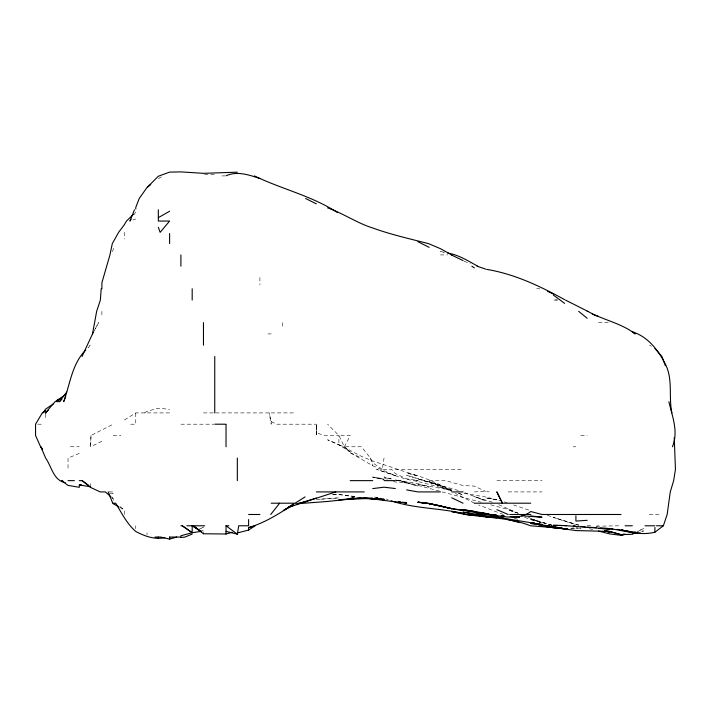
<?xml version="1.0" encoding="UTF-8"?>
<svg xmlns="http://www.w3.org/2000/svg" width="711" height="711" viewBox="0 0 711 711"><rect width="100%" height="100%" fill="white"/><g stroke="black" fill="none" stroke-linecap="round" stroke-linejoin="round"><path stroke-width="0.53" stroke-dasharray="3.56 2.67" d="M101.895 441.291L90.608 446.775L90.981 435.488L113.182 424.2M414.824 480.032L406.612 478.805L395.325 473.57L391.521 469.349L382.314 469.349L384.047 458.062M112.214 251.561L113.182 249.881L113.182 245.713M134.006 214.722L135.757 212.002M88.262 347.803L90.128 345.199L87.96 347.617M144.626 412.913L147.044 411.296L158.331 408.221L169.618 409.332M200.866 528.602L203.47 526.958L199.711 528.86M124.469 419.934L135.757 412.913L169.618 412.913M158.331 178.701L163.103 175.91M637.98 531.41L643.615 528.557L637.038 531.464M79.321 453.369L68.034 458.062L68.034 469.349M132.868 220.019L135.757 218.979M641.562 531.401L643.615 530.93L640.54 531.393M596.422 526.22L620.116 525.776M596.422 526.149L598.475 525.776M570.773 528.264L573.848 527.918M581.038 528.069L570.773 528.469M316.333 499.478L338.907 497.86L318.386 499.38M577.954 527.935L575.901 528.033L581.038 528.122M474.335 491.914L485.622 491.363L489.124 491.914M557.433 299.909L553.336 300.06L557.433 300.06M332.748 494.341L338.907 494.287L357.366 496.856M221.876 175.91L224.996 175.91M440.473 254.911L447.654 254.911M536.672 288.773L539.898 288.773M598.475 322.634L609.762 322.634M267.905 333.912L271.184 333.912M203.47 412.913L214.749 412.913M215.673 412.913L269.149 412.913L271.184 421.579L271.184 424.2L269.149 412.913M271.184 412.913L296.052 412.913M37.701 424.2L41.993 424.2M130.691 424.2L135.757 424.2L135.757 412.913M180.905 424.2L213.727 424.2M90.981 435.488L90.608 446.775M113.182 435.488L120.95 435.488M340.782 435.488L350.185 435.488L344.408 446.775L350.185 452.703L372.76 465.767L395.325 475.703L406.612 479.312L417.019 481.347M580.78 435.488L587.188 435.488M70.407 446.775L79.321 446.775M573.155 446.775L575.901 446.775M395.325 469.349L463.048 469.349M429.186 480.636L445.664 480.636L463.048 485.542L474.335 486.111L485.622 491.363M496.9 480.636L542.049 480.636M109.032 491.914L113.182 491.914M508.187 491.914L542.049 491.914M649.25 514.488L660.084 514.488M587.188 525.776L592.938 525.776M204.501 174.426L214.749 174.471M332.748 494.492L338.907 494.616L355.313 496.865M388.144 479.018L372.76 477.374L384.047 479.267L372.76 476.992L384.047 479.721M399.386 480.636L395.325 480.067L417.899 483.631L429.186 487.088L417.899 484.209L453.734 490.706M496.9 499.655L485.622 497.833L499.975 500.624M377.888 497.638L373.782 496.953L377.888 497.691M110.063 493.15L113.182 493.674L110.249 493.016M393.37 481.729L406.612 483.098L417.899 486.031L400 480.636L439.451 491.079M386.091 499.051L388.144 499.433M578.932 525.189L575.901 524.611L577.572 525.189M395.325 479.898L406.612 482.565L396.08 480.272M464.07 493.336L485.622 496.998L496.9 499.646M490.75 504.828L508.187 509.476L517.421 512.951M418.93 481.747L451.761 490.412M443.548 252.129L440.473 251.436L444.579 252.698M524.602 517.288L530.762 519.608L542.049 522.194L553.336 525.713M530.762 519.608L552.305 525.269M589.241 528.682L593.347 529.748M440.473 487.177L451.761 490.155M418.886 479.232L458.719 490.59M423.827 480.636L440.473 486.137L406.612 475.241L440.473 485.311L429.186 481.418L451.761 491.514M442.109 491.914L481.187 502.259M547.39 515.333L564.614 521.172L574.879 524.3L553.336 517.386L579.954 525.393M504.081 501.868L507.156 502.81M552.305 525.393L530.762 518.648L542.049 523.154M514.346 518.212L519.474 519.839M528.708 510.054L513.431 504.926M492.403 502.197L474.335 496.58L485.622 500.882L464.07 492.439M464.07 261.328L470.229 263.497M503.299 514.488L478.556 504.952M518.443 513.449L508.187 509.449L515.057 512.987M458.195 493.078L463.048 495.007L458.257 493.078M527.926 517.137L541.107 522.745M451.761 489.95L440.473 485.284L451.761 490.83C437.461 483.222 422.645 476.103 406.612 473.046L417.899 475.988L372.76 461.012L361.472 456.364L338.907 444.571L327.62 439.798L338.907 444.988L350.185 451.805L344.408 446.775L338.907 435.488L327.62 424.2M498.784 504.686L517.59 513.004M201.595 530.184L203.47 531.064M350.185 452.703L361.472 458.062M271.184 421.579L276.686 424.2L316.262 424.2L316.333 432.59L323.94 435.488L338.907 435.488L338.907 444.988L344.408 446.775L361.472 446.775L370.395 458.062L372.76 462.861L382.314 469.349M474.335 503.104L455.36 493.425M119.768 507.378L124.469 510L124.469 514.488M649.543 345.199L651.329 346.284M120.088 506.605L124.469 510M111.618 497.371L113.182 498.74L113.182 500.526M111.938 497.033L113.182 498.74M370.395 458.062L372.76 465.767M282.471 322.634L282.471 327.7M259.897 277.486L259.897 284.915M147.044 532.797L147.044 534.743M135.757 525.776L135.757 528.629M124.469 232.346L124.469 239.047M101.895 311.347L101.895 317.319M90.608 483.676L90.608 485.737M45.468 414.006L45.468 420.005M98.616 322.634L94.039 331.095L98.616 322.634M354.291 497.709L350.185 497.602L354.291 497.709M391.228 478.947L384.047 476.992L391.228 478.965M395.325 475.623L376.572 469.349L395.325 475.623M316.333 434.883L316.262 424.2L316.333 434.883"/><path stroke-width="1.07" d="M674.241 437.541L675.45 469.349L673.664 480.636L670.269 491.914L667.158 514.488L663.363 525.776L654.902 532.219C636.816 536.787 618.819 528.077 600.528 527.971M200.395 531.508L192.183 532.699L180.905 535.747L180.905 537.063L169.618 537.063L169.618 539.107L160.739 537.063L154.954 537.063M101.193 288.773L100.349 300.06L96.652 311.347L92.51 333.912L82.041 356.487M226.036 531.357L237.323 534.174L238.718 525.776L248.61 525.776L248.61 519.537M672.419 446.775C678.676 431.63 672.268 416.486 668.873 401.635M65.679 396.498L63.714 401.635C70.025 384.296 72.042 363.57 85.8 350.034M134.477 209.772L129.935 221.059L131.1 219.246M92.501 333.912L93.514 332.037M124.469 224.427L126.496 221.059L133.437 214.269M124.469 224.578L118.604 232.346L112.302 243.633L109.947 254.911L101.895 282.765L101.895 288.773M56.756 401.635L59.493 401.635L66.718 392.081M279.61 503.201L270.749 514.488M46.171 412.913L45.468 412.913L55.094 401.635L59.831 399.226M59.493 401.635L61.821 399.262M147.373 187.197L158.331 176.239L169.618 172.115L180.905 171.893L203.47 173.324L237.323 172.195M45.468 412.913L48.481 409.909M150.723 184.584L147.044 187.464L139.223 198.485L135.757 207.47L135.757 208.998M65.43 394.703L56.756 400.56L60.515 398.978M53.281 403.972L45.468 409.243L43.06 412.913L45.468 410.709L42.305 412.913L35.559 424.2L35.55 435.488L40.589 446.775L42.42 449.272M248.61 530.042L255.178 525.776L248.61 527.606L248.61 530.042L237.323 532.992M305.046 496.9L295.145 503.201L271.184 503.201M283.342 510.516L293.759 503.921C279.752 513.466 264.919 522.772 248.61 527.606M158.331 217.655L169.618 211.238M283.413 510.569L293.759 505.032L288.63 507.005M636.096 532.361L632.337 534.263L621.05 534.663L609.762 531.446L575.901 530.548L546.146 526.469L553.336 527.589L555.291 527.215M635.154 532.29L632.337 533.534L636.443 532.583L621.05 529.988L632.337 532.37L622.081 530.015M192.183 534.085L184.931 537.063L180.905 537.516M335.788 491.914L287.6 507.61M299.846 503.201L316.333 498.038M176.71 537.063L169.618 539.107L169.618 537.063M200.831 531.126L192.912 525.776L203.47 533.765L226.036 533.997L232.195 532.29M625.156 534.192L621.05 535.312L609.762 533.899L598.475 531.081M226.036 175.786C237.216 170.756 249.001 174.906 259.897 178.505M555.291 527.18L553.336 527.589L530.442 525.776C509.823 517.555 487.604 517.91 466.078 514.488M298.647 503.201L305.046 501.913M635.412 532.175L632.337 532.646L640.54 533.028M625.156 534.343L621.05 534.974L624.125 534.228L621.05 534.663L606.687 530.708M113.182 503.201L115.706 503.201C121.705 513.084 126.887 523.803 135.757 531.481C144.529 536.112 154.722 539.88 164.765 537.676M372.76 488.573L384.047 487.195L395.325 488.537M63.466 481.489L61.635 480.636L68.034 485.391L79.321 487.302L79.321 484.991L81.374 484.751M295.954 503.832L327.62 501.451L361.472 497.851L338.907 499.797L372.76 498.269L362.494 498.429L384.047 499.282L372.76 498.535M564.614 528.975L547.159 525.776L564.614 528.975L567.698 528.62M587.188 520.31L575.901 521.092L575.901 515.795M587.188 311.347L587.784 311.347C603.017 320.021 621.174 323.052 635.163 333.912L632.337 331.77C648.476 336.916 659.088 351.136 666.189 365.836C672.873 380.74 668.589 397.351 671.886 412.913M214.749 424.2L225.289 424.2M68.034 480.636L74.388 480.636M79.321 480.636L82.129 480.636L88.911 485.542M350.185 480.636L372.76 480.636M384.047 480.636L395.325 480.636M415.855 480.636L417.899 480.636M316.333 491.914L364.236 491.914M440.473 491.914L417.899 491.914L406.612 489.888M451.761 491.914L463.048 491.914M496.9 491.914L502.401 503.201L496.9 492.039M474.335 503.201L530.762 503.201M248.61 514.488L259.897 514.488M509.751 514.488L530.762 514.488M621.05 514.488L542.049 514.488L530.762 511.538C519.661 520.132 503.557 516.808 490.661 514.488L496.9 515.422L463.048 510.169L489.328 514.488L474.335 512.302L484.591 513.431M180.905 525.776L182.265 525.776L192.183 532.663L192.183 525.776L195.952 527.535M186.869 525.776L204.706 525.776M226.036 533.997L226.036 525.776L228.844 525.776M625.138 525.776L632.337 525.776M645.046 525.776L654.902 525.776M656.431 525.776L663.363 525.776M564.614 525.562L553.336 525.313L566.605 525.607L564.614 525.562L609.762 529.055L598.475 528.415L602.581 528.513M607.709 528.637L612.846 528.984M573.573 525.776L575.128 525.838M372.76 499.184L384.047 499.655L362.494 498.02C377.301 498.935 391.814 502.073 406.612 502.641L404.559 502.322M476.388 513.68L485.622 514.062L496.9 516.106C485.755 513.226 474.157 515.155 463.048 512.107L472.282 513.324M489.719 516.417L466.443 514.488M492.794 516.55L498.953 516.959M521.527 515.795L542.049 517.208L530.762 515.893M587.188 527.18L596.422 527.624M364.547 498.073L372.76 498.544M485.622 516.968L496.9 517.75M504.081 516.035L501.006 515.813L504.081 516.026L502.028 515.813M510.24 516.515L519.474 517.306L512.293 516.524M538.965 524.185L530.762 523.474L541.018 524.718M616.944 529.384L620.028 529.686M439.451 505.637L429.186 503.717L451.761 508.649L463.048 510.24C447.717 509.165 433.266 503.033 417.899 502.339L429.186 503.397L439.451 505.752M581.038 526.469L585.135 526.94M501.006 517.199L503.059 517.448M426.511 503.201L417.899 502.126L429.186 503.592M553.336 526.922L531.784 522.976M474.335 511.316L463.048 509.689L485.622 513.333M562.57 528.344L538.92 525.776M491.221 514.488L496.9 515.386M79.321 484.991L90.608 486.768L90.608 487.453L100.233 491.914L105.361 491.914L110.836 496.696M486.555 513.697L488.421 514.017M553.336 526.629L562.57 528.273M532.815 522.941L534.859 523.314M536.912 523.687L542.049 524.62L496.9 517.066L465.474 514.488L451.761 511.609L463.048 513.404C439.265 508.001 414.46 508.632 391.228 500.855M532.815 522.985L541.018 524.638M398.409 501.513L400.462 501.939M465.598 514.302L463.048 513.751L465.074 514.24M447.654 253.063C458.675 254.84 468.122 260.937 477.73 266.198M440.473 505.992L451.761 508.712L440.473 505.832M486.644 269.362C514.497 273.984 540.093 286.151 564.614 299.651M508.187 519.59L519.474 522.514M477.045 266.198L485.622 269.105M65.199 482.627C53.467 480.565 51.547 466.345 45.628 458.062L40.829 446.775L42.571 449.272M327.62 207.888C343.226 213.327 356.878 223.05 372.76 228C390.97 234.594 409.794 238.798 428.529 243.633L440.473 248.69L451.761 254.911M592.325 314.182L598.475 316.519M254.36 175.91C281.574 189.082 311.871 195.854 337.316 212.491M496.9 509.671L508.187 514.488M417.899 241.696L429.186 247.33M547.692 291.377L553.336 293.981M451.298 254.911L463.048 260.573M451.761 497.824L463.048 503.201M565.432 300.06L587.784 311.347M305.597 198.485L316.333 203.844M113.182 503.708L118.826 506.854M192.183 525.776L201.737 531.81M564.614 303.375L553.336 295.021M471.837 266.198L474.335 267.923M182.265 525.776L192.183 532.699M226.036 525.776L237.323 534.174M82.129 480.636L90.608 487.453M578.692 311.347L587.188 318.297M654.902 348.461L661.888 356.487L665.372 365.721M108.223 491.914L112.738 503.201M158.331 227.342L160.144 232.346L169.618 221.059L158.331 221.059L158.331 209.772M654.902 527.464L654.902 532.219M237.323 458.062L237.323 480.636M226.036 424.2L226.036 446.775M214.749 356.487L214.749 412.913M203.47 322.634L203.47 345.199M203.47 532.912L203.47 533.765M192.183 288.773L192.183 300.06M180.905 254.911L180.905 266.198M169.618 233.519L169.618 243.633M158.331 537.063L158.331 538.591M561.539 528.255L553.336 527.704L546.901 526.416L553.336 527.686L561.539 528.255M406.612 503.201L402.515 502.357L406.612 503.201M609.762 532.246L604.634 530.859L609.762 532.246"/></g></svg>
